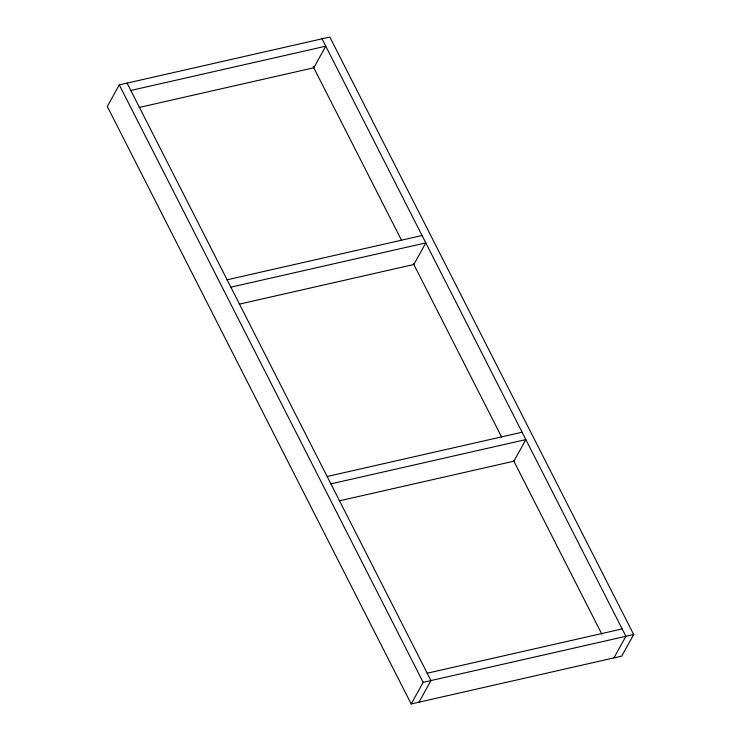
<?xml version="1.0" encoding="UTF-8"?>
<svg xmlns="http://www.w3.org/2000/svg" width="741" height="741" viewBox="0 0 741 741"><rect width="100%" height="100%" fill="white"/><g stroke="black" fill="none" stroke-linecap="round" stroke-linejoin="round"><path stroke-width="1.11" d="M119.282 84.872L107.306 106.472L411.19 703.95L621.718 656.128L633.694 634.528L329.81 37.05L119.282 84.872L423.167 682.341L411.19 703.95M418.98 702.181L430.956 680.571L127.072 83.103M613.928 657.897L625.904 636.297L322.02 38.819M130.824 90.467L325.771 46.192L313.795 67.792L139.132 107.464M227.117 279.802L422.064 235.518M230.868 287.175L425.816 242.891L413.839 264.5L239.176 304.171M327.161 476.5L522.109 432.225M330.912 483.873L525.86 439.589L513.883 461.198L339.221 500.87M427.205 673.208L622.153 628.924M423.167 682.341L633.694 634.528M313.193 66.616L401.363 239.973M413.441 263.713L501.611 437.07M513.68 460.809L601.859 634.166"/></g></svg>
